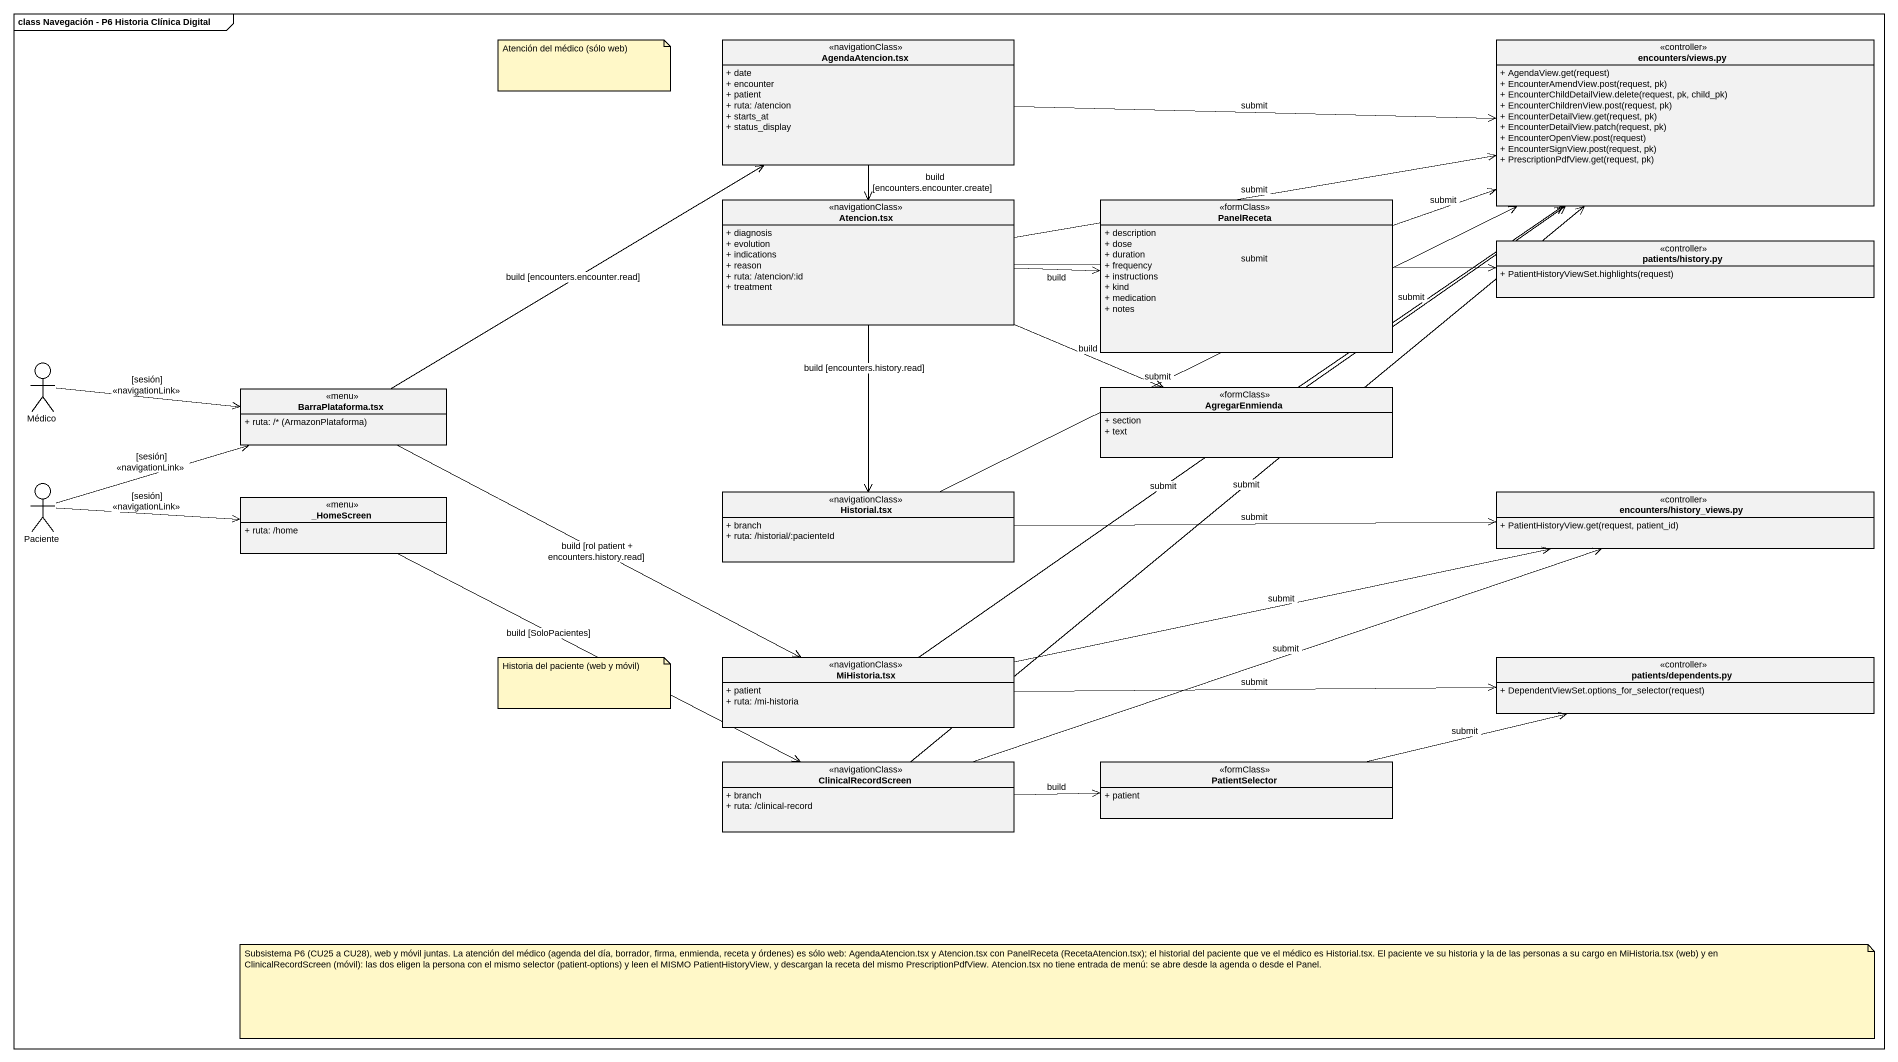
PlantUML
@startuml
mainframe class Navegación - P6 Historia Clínica Digital
allowmixing
hide circle
hide empty members
skinparam classAttributeIconSize 0
class "AgendaAtencion.tsx" as AgendaAtencion_tsx <<navigationClass>> {
  + date
  + encounter
  + patient
  + ruta: /atencion
  + starts_at
  + status_display
}
class "encounters/views.py" as encounters_views_py <<controller>> {
  + AgendaView.get(request)
  + EncounterAmendView.post(request, pk)
  + EncounterChildDetailView.delete(request, pk, child_pk)
  + EncounterChildrenView.post(request, pk)
  + EncounterDetailView.get(request, pk)
  + EncounterDetailView.patch(request, pk)
  + EncounterOpenView.post(request)
  + EncounterSignView.post(request, pk)
  + PrescriptionPdfView.get(request, pk)
}
class "Atencion.tsx" as Atencion_tsx <<navigationClass>> {
  + diagnosis
  + evolution
  + indications
  + reason
  + ruta: /atencion/:id
  + treatment
}
class PanelReceta <<formClass>> {
  + description
  + dose
  + duration
  + frequency
  + instructions
  + kind
  + medication
  + notes
}
class "patients/history.py" as patients_history_py <<controller>> {
  + PatientHistoryViewSet.highlights(request)
}
actor Médico
class "BarraPlataforma.tsx" as BarraPlataforma_tsx <<menu>> {
  {field} + ruta: /* (ArmazonPlataforma)
}
class AgregarEnmienda <<formClass>> {
  + section
  + text
}
actor Paciente
class "Historial.tsx" as Historial_tsx <<navigationClass>> {
  + branch
  + ruta: /historial/:pacienteId
}
class "encounters/history_views.py" as encounters_history_views_py <<controller>> {
  + PatientHistoryView.get(request, patient_id)
}
class "_HomeScreen" as HomeScreen <<menu>> {
  + ruta: /home
}
class "MiHistoria.tsx" as MiHistoria_tsx <<navigationClass>> {
  + patient
  + ruta: /mi-historia
}
class "patients/dependents.py" as patients_dependents_py <<controller>> {
  + DependentViewSet.options_for_selector(request)
}
class ClinicalRecordScreen <<navigationClass>> {
  + branch
  + ruta: /clinical-record
}
class PatientSelector <<formClass>> {
  + patient
}
AgendaAtencion_tsx -right-> encounters_views_py : submit
AgendaAtencion_tsx --> Atencion_tsx : build [encounters.encounter.create]
AgendaAtencion_tsx --> Historial_tsx : build [encounters.history.read]
Atencion_tsx -right-> encounters_views_py : submit
Atencion_tsx -right-> PanelReceta : build
Atencion_tsx -right-> patients_history_py : submit
Atencion_tsx -right-> AgregarEnmienda : build
PanelReceta -right-> encounters_views_py : submit
Médico -right-> BarraPlataforma_tsx : [sesión]\n<<navigationLink>>
BarraPlataforma_tsx -up-> AgendaAtencion_tsx : build [encounters.encounter.read]
BarraPlataforma_tsx -right-> MiHistoria_tsx : build [rol patient + encounters.history.read]
AgregarEnmienda -up-> encounters_views_py : submit
Paciente -right-> BarraPlataforma_tsx : [sesión]\n<<navigationLink>>
Paciente -right-> HomeScreen : [sesión]\n<<navigationLink>>
Historial_tsx -right-> encounters_views_py : submit
Historial_tsx -right-> encounters_history_views_py : submit
HomeScreen -right-> ClinicalRecordScreen : build [SoloPacientes]
MiHistoria_tsx -up-> encounters_views_py : submit
MiHistoria_tsx -right-> encounters_history_views_py : submit
MiHistoria_tsx -right-> patients_dependents_py : submit
ClinicalRecordScreen -up-> encounters_views_py : submit
ClinicalRecordScreen -right-> encounters_history_views_py : submit
ClinicalRecordScreen -right-> PatientSelector : build
PatientSelector -right-> patients_dependents_py : submit
note as N1
  Atención del médico (sólo web)
end note
note as N2
  Historia del paciente (web y móvil)
end note
note as N3
  Subsistema P6 (CU25 a CU28), web y móvil juntas. La atención del médico (agenda del día, borrador, firma, enmienda, receta y órdenes) es sólo web: AgendaAtencion.tsx y Atencion.tsx con PanelReceta (RecetaAtencion.tsx); el historial del paciente que ve el médico es Historial.tsx. El paciente ve su historia y la de las personas a su cargo en MiHistoria.tsx (web) y en ClinicalRecordScreen (móvil): las dos eligen la persona con el mismo selector (patient-options) y leen el MISMO PatientHistoryView, y descargan la receta del mismo PrescriptionPdfView. Atencion.tsx no tiene entrada de menú: se abre desde la agenda o desde el Panel.
end note
@enduml
